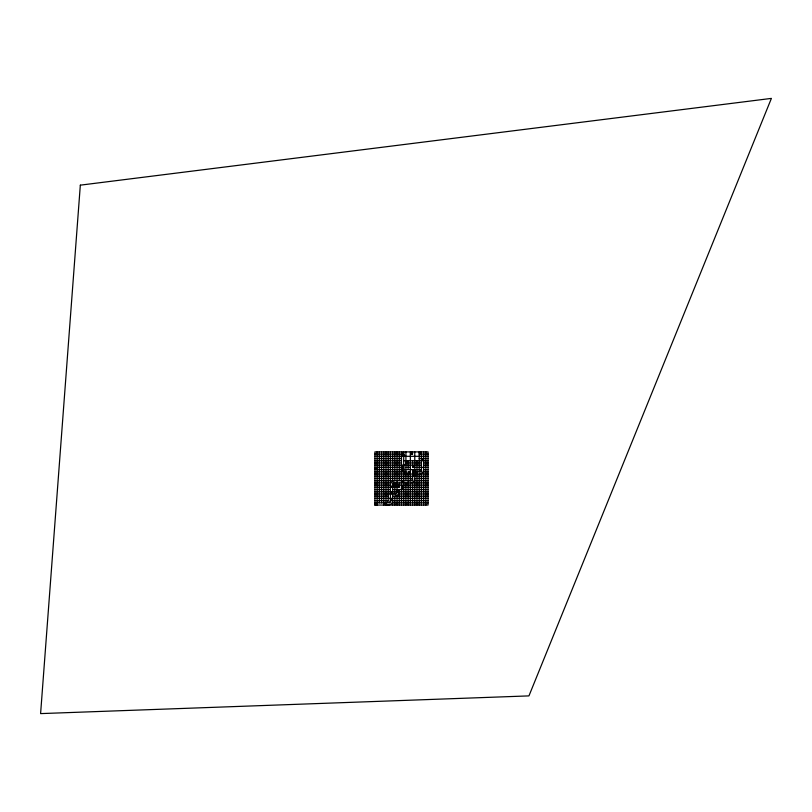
<?xml version="1.0" encoding="UTF-8"?>
<svg xmlns="http://www.w3.org/2000/svg" width="812" height="812" viewBox="0 0 812 812"><rect width="100%" height="100%" fill="white"/><g stroke="black" fill="none" stroke-linecap="round" stroke-linejoin="round"><path stroke-width="1.22" d="M401.483 474.035L401.483 471.823M401.483 469.61L401.483 467.397M401.483 465.174L401.483 464.484M403.706 465.174L403.706 464.484M414.78 471.823L414.78 469.61M401.483 454.101L403.706 451.888L403.706 505.054M390.41 487.332L390.988 486.753M392.592 485.15L392.622 485.119A2.213 2.213 0 0 1 394.845 482.896L395.018 482.724M374.9 505.054L374.9 451.888L428.076 451.888L428.076 505.054L374.9 505.054L377.123 502.841M428.076 467.397L412.567 467.397L414.78 465.174M421.428 460.749L423.641 458.536M390.41 493.98L392.622 491.767M401.483 482.896L403.706 480.684M403.706 489.545L401.483 487.332L403.706 485.119M377.123 451.888L377.123 505.054L374.9 502.841L388.197 502.841A2.213 2.213 0 0 0 390.41 500.628L390.988 500.04M401.483 489.545L403.706 487.332L401.483 485.119M409.928 481.11L410.354 480.684A2.213 2.213 0 0 0 412.567 478.471L374.9 478.471M374.9 454.101L403.706 454.101L401.483 451.888L401.483 505.054M410.354 454.101L412.567 454.101L412.567 451.888M419.215 454.101L428.076 454.101M401.483 454.344L403.706 454.344M401.483 454.598L403.706 454.598M401.483 454.842L403.706 454.842M401.483 455.085L403.706 455.085M401.483 455.329L403.706 455.329M401.483 455.583L403.706 455.583M401.483 455.826L403.706 455.826M401.483 456.07L403.706 456.07M374.9 456.314L428.076 456.314M374.9 458.536L401.483 458.536M419.215 458.536L428.076 458.536M374.9 460.749L401.483 460.749M403.706 460.749L428.076 460.749M374.9 462.962L401.483 462.962M405.919 462.962L421.428 462.962M423.641 462.962L428.076 462.962M374.9 465.174L421.428 465.174M423.641 465.174L428.076 465.174M401.483 465.733L403.706 465.733M401.483 466.291L403.706 466.291M401.483 466.839L403.706 466.839M374.9 467.397L403.706 467.397M405.919 467.397L410.354 467.397M374.9 467.641L377.123 467.641M374.9 467.885L377.123 467.885M401.483 467.945L403.706 467.945M374.9 468.128L377.123 468.128M374.9 468.382L377.123 468.382M374.9 468.625L377.123 468.625M401.483 468.504L403.706 468.504M374.9 468.869L377.123 468.869M374.9 469.113L377.123 469.113M401.483 469.052L403.706 469.052M374.9 469.366L377.123 469.366M374.9 469.61L421.428 469.61A2.213 2.213 0 0 1 419.215 471.823L419.215 451.888M428.076 469.61L423.641 469.61A4.436 4.436 0 0 1 419.215 474.035L419.215 505.054M401.483 470.158L403.706 470.158M412.567 470.158L414.78 470.158M401.483 470.716L403.706 470.716M412.567 470.716L414.78 470.716M401.483 471.275L403.706 471.275M412.567 471.275L414.78 471.275M374.9 471.823L405.919 471.823M410.354 471.823L408.131 471.823L408.131 505.054M412.567 471.823L421.428 471.823L421.428 451.888M423.641 471.823L428.076 471.823M412.567 472.381L414.78 472.381M412.567 472.929L414.78 472.929M412.567 473.487L414.78 473.487M374.9 474.035L428.076 474.035M412.567 474.594L414.78 474.594M412.567 475.152L414.78 475.152M412.567 475.7L414.78 475.7M374.9 476.258L428.076 476.258M428.076 478.471L414.78 478.471A4.436 4.436 0 0 1 410.354 482.896L410.354 505.054M374.9 480.684L412.567 480.684L412.567 469.61M414.78 480.684L428.076 480.684M374.9 482.896L390.41 482.896M428.076 482.896L392.622 482.896L392.622 505.054M374.9 485.119L390.41 485.119A4.436 4.436 0 0 1 394.845 480.684L394.845 451.888M392.622 485.119L428.076 485.119M390.41 486.226L390.988 486.226M374.9 487.332L399.271 487.332L399.271 482.896M401.483 487.332L428.076 487.332M374.9 489.545L390.41 489.545M392.622 489.545L428.076 489.545M397.058 489.798L399.271 489.798M397.058 490.042L399.271 490.042M397.058 490.286L399.271 490.286M397.058 490.529L399.271 490.529M397.058 490.783L399.271 490.783M397.058 491.027L399.271 491.027M397.058 491.27L399.271 491.27M397.058 491.514L399.271 491.514M374.9 491.767L428.076 491.767M374.9 493.98L397.058 493.98M399.271 493.98L428.076 493.98M374.9 496.193L388.197 496.193M392.622 496.193L428.076 496.193M374.9 498.406L428.076 498.406M390.41 499.512L390.988 499.512M374.9 500.628L388.197 500.628L388.197 451.888M389.689 503.044A4.436 4.436 0 0 0 390.41 500.628L428.076 500.628M392.622 502.841L428.076 502.841M374.9 503.176L377.123 503.176M374.9 504.719L377.123 504.719M421.428 458.536L423.641 460.749M412.567 465.174L414.78 467.397M401.483 480.684L403.706 482.896M390.41 485.119L390.988 485.698M390.41 491.767L392.622 493.98M390.41 498.406L390.988 498.994M392.592 500.588L392.622 500.628A4.436 4.436 0 0 1 388.197 505.054M383.761 502.841L385.984 505.054A4.436 4.436 0 0 0 387.608 504.739M425.853 451.888L425.853 505.054M423.641 451.888L423.641 505.054M421.428 474.035L421.428 505.054M421.184 451.888L421.184 454.101M420.931 451.888L420.931 454.101M420.687 451.888L420.687 454.101M420.443 451.888L420.443 454.101M420.2 451.888L420.2 454.101M419.946 451.888L419.946 454.101M419.702 451.888L419.702 454.101M419.459 451.888L419.459 454.101M416.992 460.749L416.992 505.054M414.78 451.888L414.78 505.054M412.567 460.749L412.567 467.397M412.567 482.896L412.567 505.054M412.323 451.888L412.323 454.101M412.07 451.888L412.07 454.101M411.826 451.888L411.826 454.101M411.582 451.888L411.582 454.101M411.339 451.888L411.339 454.101M411.085 451.888L411.085 454.101M410.842 451.888L410.842 454.101M410.598 451.888L410.598 454.101M410.354 451.888L410.354 480.684M410.101 471.823L410.101 474.035M409.857 471.823L409.857 474.035M409.613 471.823L409.613 474.035M409.37 471.823L409.37 474.035M409.116 471.823L409.116 474.035M408.872 471.823L408.872 474.035M408.629 471.823L408.629 474.035M408.385 471.823L408.385 474.035M408.131 460.749L408.131 469.61M407.888 460.749L407.888 462.962M407.644 460.749L407.644 462.962M407.401 460.749L407.401 462.962M407.147 460.749L407.147 462.962M406.903 460.749L406.903 462.962M406.66 460.749L406.66 462.962M406.416 460.749L406.416 462.962M406.162 460.749L406.162 462.962M405.919 451.888L405.919 480.684M405.919 482.896L405.919 505.054M405.675 471.823L405.675 474.035M405.432 471.823L405.432 474.035M405.178 471.823L405.178 474.035M404.934 471.823L404.934 474.035M404.691 471.823L404.691 474.035M404.447 471.823L404.447 474.035M404.193 471.823L404.193 474.035M403.95 471.823L403.95 474.035M403.483 452.223L403.483 453.766M399.271 451.888L399.271 480.684M399.271 489.545L399.271 505.054M398.722 485.119L398.722 487.332M398.164 485.119L398.164 487.332M397.616 485.119L397.616 487.332M397.058 451.888L397.058 491.767A2.213 2.213 0 0 1 394.845 493.98L394.845 482.896M397.058 496.193L397.058 505.054M396.5 485.119L396.5 487.332M395.952 485.119L395.952 487.332M395.393 485.119L395.393 487.332M394.845 505.054L394.845 496.193A4.436 4.436 0 0 0 399.271 491.767M394.287 485.119L394.287 487.332M393.739 485.119L393.739 487.332M393.181 485.119L393.181 487.332M392.622 451.888L392.622 480.684M390.41 451.888L390.41 500.628M385.984 451.888L385.984 505.054M383.761 451.888L383.761 505.054L385.984 502.841A2.213 2.213 0 0 0 388.197 500.628M381.549 451.888L381.549 502.841M379.336 451.888L379.336 502.841M392.612 492.671A1.106 1.106 0 0 1 392.612 493.067M391.008 493.858A1.106 1.106 0 0 1 391.008 491.889M80.327 185.156L40.6 713.606L528.947 695.894L771.4 98.394L80.327 185.156"/></g></svg>
